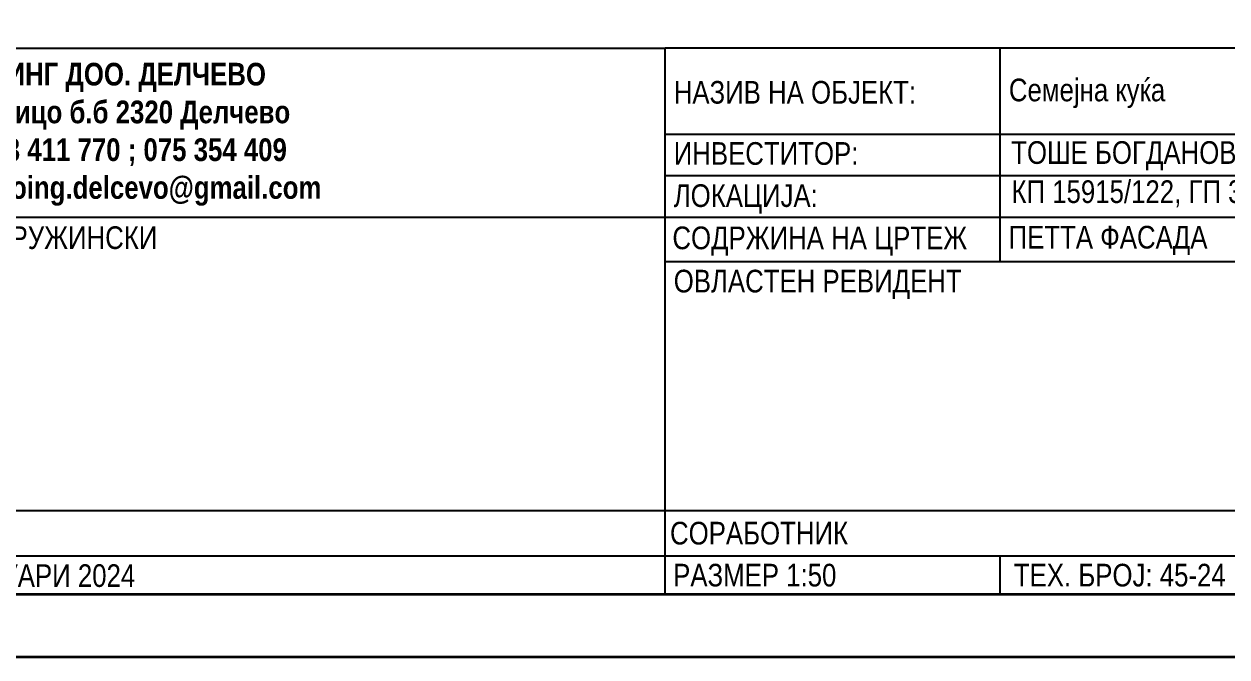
# Model space of a CAD drawing. Extents: x 1230 to 300706, y -1407 to 36108.
# Drawn here: x 249457 to 254228, y 2225 to 4739 of the extents above; entities that cross this region are included whole.
import ezdxf

# ---------------------------------------------------------------- set-up
doc = ezdxf.new("R2010")
doc.units = 0
doc.header["$LTSCALE"] = 5
doc.header["$MEASUREMENT"] = 0
doc.layers.add('4 _ - Фрагмент - Разрез.2D Elements', color=7, linetype='Continuous')
for name, color, linetype, lineweight in [('41', 7, 'Continuous', 35), ('46', 9, 'Continuous', 35), ('7', 7, 'Continuous', 25), ('dimenzija', 7, 'Continuous', 13)]:
    doc.layers.add(name, color=color, linetype=linetype, lineweight=lineweight)
doc.styles.add('GENERATED_STYLE_4', font='arial.ttf')
doc.styles.add('GENERATED_STYLE_5', font='arialbd.ttf')

# ---------------------------------------------------------------- blocks, each defined once
blk = doc.blocks.new('ANTETKA')
at = {"layer": '7', "linetype": 'Continuous', "lineweight": 25}
for p, q in [((277494, 4642.6), (272999.5, 4642.6)), ((272999.5, 2475.4), (272999.5, 4642.6)), ((272999.5, 3796.5), (277494, 3796.5)), ((274327.5, 2627.1), (274327.5, 2475.4))]:
    blk.add_line(p, q, dxfattribs=at)
at = {"layer": '7', "linetype": 'Continuous', "lineweight": 25, "flags": 128}
for points in [[(268494, 4642.6), (272999.5, 4642.6)], [(268494, 2475.4), (268494, 4642.6), (272999.5, 4642.6)], [(274327.5, 4642.6), (274327.5, 3796.5)], [(272999.5, 4301.8), (277494, 4301.8)], [(272999.5, 4136.8), (277494, 4136.8)], [(268494, 3971.8), (272999.5, 3971.8)], [(272999.5, 3971.8), (277494, 3971.8)], [(268494, 2807.6), (277494, 2807.6)], [(268494, 2627.1), (276890.9, 2627.1)], [(268494, 2475.4), (277494, 2475.4)]]:
    blk.add_lwpolyline(points, dxfattribs=at)
at = {"layer": '4 _ - Фрагмент - Разрез.2D Elements', "linetype": 'Continuous', "lineweight": 35, "char_height": 90}
for s, insert, attachment_point, style in [('\\A1;\\pxqc;{\\fCentury Gothic|b1|i0|c204|p34;\\W0.85;ГЕО ИНГ ДОО. ДЕЛЧЕВО\\PМ.М Брицо б.б 2320 Делчево \\Pтел 033 411 770 ; 075 354 409 \\P  mail : geoing.delcevo@gmail.com}', (270785, 4300.9), 5, 'GENERATED_STYLE_5'), ('\\A1;\\pxql;{\\fCentury Gothic|b0|i0|c204|p34;\\W0.85;КП 15915\\fCentury Gothic|b0|i0|c0|p34;/122\\fCentury Gothic|b0|i0|c204|p34;, ГП 3.29, КО Кочани, Општина Кочани}', (274373.7, 4064.8), 4, 'GENERATED_STYLE_4'), ('\\A1;{\\W0.850000x;\\pql;\\fCentury Gothic|b0|i0|c204|p34;ОВЛАСТЕН РЕВИДЕНТ\\P\\pqc;\\fCentury Gothic|b0|i0|c204|p34;}', (273034, 3705), 4, 'GENERATED_STYLE_4')]:
    blk.add_mtext(s, dxfattribs=dict(at, insert=insert, attachment_point=attachment_point, style=style))
at = {"layer": '41', "linetype": 'Continuous', "lineweight": 35, "char_height": 90, "attachment_point": 4, "style": 'GENERATED_STYLE_4'}
for s, insert in [('\\A1;{\\W0.850000x;\\pql;\\fCentury Gothic|b0|i0|c204|p34;НАЗИВ НА ОБЈЕКТ:}', (273034, 4467.2)), ('\\A1;{\\W0.850000x;\\pql;\\fCentury Gothic|b0|i0|c204|p34;Семејна куќа}', (274363.3, 4463.4)), ('\\A1;{\\W0.850000x;\\pql;\\fCentury Gothic|b0|i0|c204|p34;ИНВЕСТИТОР:}', (273034, 4224.2)), ('\\A1;{\\W0.850000x;\\pql;\\fCentury Gothic|b0|i0|c204|p34;ТОШЕ БОГДАНОВ}', (274372.5, 4215.5)), ('\\A1;{\\W0.850000x;\\pql;\\fCentury Gothic|b0|i0|c204|p34;ЛОКАЦИЈА:}', (273034, 4044.4)), ('\\A1;{\\W0.850000x;\\pql;\\fCentury Gothic|b0|i0|c204|p34;ОВЛАСТЕН ПРОЕКТАНТ: диа. \\fCentury Gothic|b0|i0|c204|p34;ГОРАН РУЖИНСКИ}', (268536.2, 3877.5)), ('\\A1;{\\W0.850000x;\\pql;\\fCentury Gothic|b0|i0|c204|p34;СОДРЖИНА НА ЦРТЕЖ}', (273028.7, 3876.6)), ('\\A1;{\\W0.850000x;\\pql;\\fCentury Gothic|b0|i0|c204|p34;СОРАБОТНИК}', (273019.3, 2716.4)), ('\\A1;{\\W0.850000x;\\pql;\\fCentury Gothic|b0|i0|c204|p34;ФЕВРУАРИ 2024\\P\\pql;\\fCentury Gothic|b0|i0|c204|p34;}', (270084.6, 2547.8)), ('\\A1;{\\W0.850000x;\\pql;\\fCentury Gothic|b0|i0|c204|p34;РАЗМЕР 1:50}', (273031.7, 2549.7)), ('\\A1;{\\W0.850000x;\\pql;\\fCentury Gothic|b0|i0|c204|p34;ТЕХ. БРОЈ: \\fCentury Gothic|b0|i0|c204|p34;45-24}', (274383.1, 2549.7))]:
    blk.add_mtext(s, dxfattribs=dict(at, insert=insert))

msp = doc.modelspace()

# ---------------------------------------------------------------- linework, layer by layer
at = {"layer": '41', "linetype": 'Continuous', "lineweight": 35, "ltscale": 0.1, "flags": 128}
for points in [[(256750.7, 17075.4), (235750.7, 17075.4), (235750.7, 2225.4), (256750.7, 2225.4)], [(256500.7, 16825.4), (237000.7, 16825.4), (237000.7, 2475.4), (256500.7, 2475.4)]]:
    msp.add_lwpolyline(points, close=True, dxfattribs=at)

# ---------------------------------------------------------------- block references
at = {"layer": 'dimenzija'}
msp.add_blockref('ANTETKA', (-21000, 0), dxfattribs=at)

# ---------------------------------------------------------------- texts
at = {"layer": '46', "color": 254, "linetype": 'Continuous', "lineweight": 35, "insert": (253362.1, 3879.3), "char_height": 90, "attachment_point": 4, "style": 'GENERATED_STYLE_4'}
msp.add_mtext('\\A1;{\\W0.850000x;\\pql;\\fCentury Gothic|b0|i0|c204|p34;ПЕТТА ФАСАДА}', dxfattribs=at)

doc.saveas('drawing.dxf')
